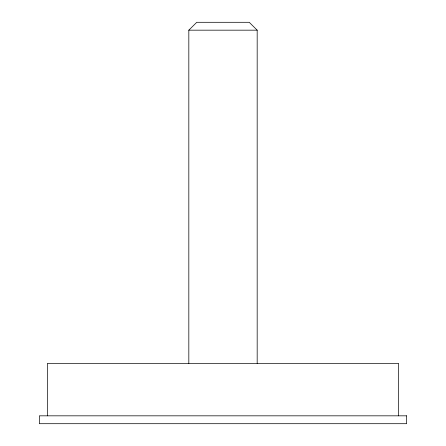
<?xml version="1.0" encoding="UTF-8"?>
<svg xmlns="http://www.w3.org/2000/svg" width="446" height="446" viewBox="0 0 446 446"><rect width="100%" height="100%" fill="white"/><g stroke="black" fill="none" stroke-linecap="round" stroke-linejoin="round"><path stroke-width="0.67" d="M188.825 363.356L188.825 30.172L196.764 22.3L249.236 22.3L257.175 30.172L257.175 363.356M188.825 30.172L257.175 30.172M398.573 415.828L398.573 363.356L47.427 363.356L47.427 415.828M406.646 415.828L39.354 415.828L39.354 423.7L406.646 423.7L406.646 415.828"/></g></svg>
